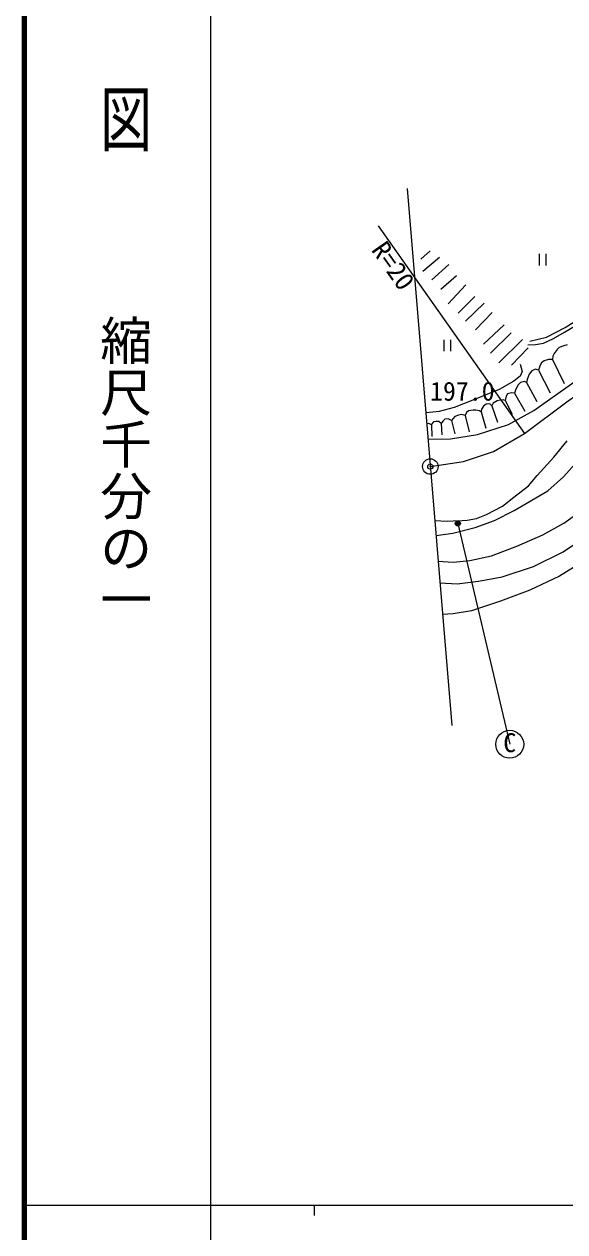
# Model space of a CAD drawing. Units: millimetres, scale not verified. Extents: x 40000 to 680000, y 20000 to 380000.
# Drawn here: x 40000 to 92191, y 202409 to 319055 of the extents above; entities that cross this region are included whole.
import ezdxf
from ezdxf.enums import TextEntityAlignment as Align

# ---------------------------------------------------------------- set-up
doc = ezdxf.new("R2010")
doc.units = ezdxf.units.MM
doc.header["$LTSCALE"] = 1000
doc.header["$PDMODE"] = 32
doc.header["$PDSIZE"] = 500
doc.linetypes.add('CHAIN', pattern=[18.5, 12, -1.5, 3.5, -1.5])
for name, color, linetype, lineweight in [('M-BGD', 7, 'Continuous', 25), ('M-BGD-EXST', 7, 'Continuous', 25), ('M-BMK', 2, 'CHAIN', 13), ('M-BMK-OTRS', 5, 'Continuous', 25), ('M-BMK-SRVR', 3, 'Continuous', 25), ('M-STR-HTXT', 7, 'Continuous', 13), ('M-TTL', 2, 'Continuous', 140), ('M-TTL-BAND', 7, 'Continuous', 25)]:
    doc.layers.add(name, color=color, linetype=linetype, lineweight=lineweight)
doc.layers.add('M-OTRS', color=6, linetype='Continuous')
doc.styles.add('@ＭＳ ゴシック', font='')
doc.styles.add('ＭＳ ゴシック', font='')
doc.styles.get('@ＭＳ ゴシック').set_extended_font_data('@MS Gothic')
doc.styles.get('ＭＳ ゴシック').set_extended_font_data('MS Gothic')

msp = doc.modelspace()

# ---------------------------------------------------------------- hatches: boundary and pattern name
at = {"layer": 'M-BGD-EXST'}
msp.add_hatch(color=256, dxfattribs=at).paths.add_polyline_path([(81639, 270705, 1), (82078, 270944, 0.41421), (81739, 271044, 0.41421)])

# ---------------------------------------------------------------- linework, layer by layer
at = {"layer": 'M-BGD'}
for p, q in [((78289, 296354), (79177, 297175)), ((78470, 295204), (80097, 296551)), ((89699, 296871), (89699, 295753)), ((90366, 296871), (90366, 295753)), ((79358, 294366), (81001, 295828)), ((80212, 293446), (81741, 294793)), ((80919, 292049), (82629, 293889)), ((81889, 291129), (83500, 292756)), ((82596, 290357), (84420, 292099)), ((83566, 289536), (85177, 291211)), ((84338, 288157), (86330, 290019)), ((80498, 288576), (80498, 287458)), ((81165, 288576), (81165, 287458)), ((85002, 287272), (87013, 289226)), ((85814, 286351), (88101, 288600)), ((87031, 286129), (88636, 287789)), ((90997, 286659), (92126, 284342)), ((89657, 285647), (90771, 283432)), ((88503, 284439), (89493, 282602)), ((86446, 282716), (87101, 281371)), ((87341, 283429), (88345, 281660)), ((82571, 281270), (82952, 279663)), ((84119, 281606), (84578, 280044)), ((85147, 282180), (85689, 280602)), ((79330, 280343), (79357, 279235)), ((80245, 280486), (80322, 279398)), ((81266, 280766), (81579, 279472))]:
    msp.add_line(p, q, dxfattribs=at)
for points in [[(88818, 288451), (90418, 288834), (92221, 289746), (94227, 291008), (96371, 292202), (97975, 293111), (99112, 294237), (99499, 294646), (99669, 295673), (99196, 296203), (98251, 297076), (97205, 297921), (95859, 298923)], [(88613, 288087), (89368, 288126), (90143, 288242), (91112, 288678), (92148, 289298), (94587, 290755), (96636, 291864), (98361, 292854), (99761, 293554), (100584, 293929), (101479, 294175), (102008, 294274)], [(79963, 267189), (81397, 267081), (83013, 267241), (85119, 267707), (87555, 268629), (90069, 269728), (92090, 270854), (93681, 271980), (95254, 273463), (96677, 275249), (97516, 276822), (98332, 278488), (99414, 280285), (100609, 281881), (101701, 283133), (102884, 284075), (104757, 285617), (107617, 286989), (110476, 288160), (112165, 288925)], [(92429, 288067), (92081, 287992), (91644, 287816), (91457, 287624), (91151, 287255), (91043, 286977), (90997, 286659), (90620, 286665), (90203, 286528), (89930, 286336), (89802, 286112), (89657, 285647), (89358, 285717), (89013, 285583), (88740, 285258), (88647, 284980), (88560, 284733), (88503, 284439), (88292, 284532), (87924, 284433), (87698, 284215), (87465, 283807), (87341, 283429), (87036, 283451), (86664, 283334), (86519, 283109), (86446, 282716), (86235, 282761), (85954, 282733), (85671, 282680), (85287, 282443), (85147, 282180), (84943, 282380), (84590, 282359), (84348, 282159), (84153, 281870), (84119, 281606), (83948, 281708), (83596, 281781), (83336, 281762), (82886, 281714), (82710, 281559), (82571, 281270), (82246, 281350), (81926, 281303), (81565, 281157), (81411, 280959), (81266, 280766), (80942, 280927), (80617, 280892), (80404, 280698), (80245, 280486), (80016, 280680), (79768, 280683), (79519, 280645), (79352, 280464), (79330, 280343), (79133, 280441), (79014, 280468), (78863, 280455)], [(87892, 286214), (88076, 285519), (87879, 285046), (87274, 284560), (85856, 283773), (83318, 282727), (81522, 282042), (80069, 281629), (79443, 281570), (78775, 281515)], [(78987, 278964), (81145, 279003), (83750, 279414), (86767, 280373), (89189, 281743), (95153, 285943)], [(79636, 271128), (80826, 271048), (81412, 271068), (82288, 271110), (82752, 271153), (83666, 271324), (84641, 271692), (86182, 272498), (87267, 273371), (88690, 274456), (89521, 275469), (91117, 277234), (92428, 278811)], [(79758, 269667), (81385, 269895), (83549, 270439), (85403, 271115), (87286, 272086), (90540, 273971), (92078, 275323), (93449, 276878)], [(80137, 265088), (81802, 264985), (83853, 265251), (86154, 265658), (89156, 266670), (92034, 268095), (94493, 269767)], [(93960, 267143), (91680, 265732), (88806, 264395), (85984, 263310), (83197, 262400), (81415, 262105), (80392, 262020)]]:
    msp.add_lwpolyline(points, dxfattribs=at)
at = {"layer": 'M-BGD-EXST'}
msp.add_line((81858, 270825), (86871, 249500), dxfattribs=at)
for centre, radius in [((81858, 270825), 250), ((86871, 249500), 1350)]:
    msp.add_circle(centre, radius, dxfattribs=at)
at = {"layer": 'M-BMK'}
msp.add_lwpolyline([(79205, 276326), (82408, 276804), (85302, 277793), (88294, 279514), (92528, 282662), (96576, 285487), (103122, 289361), (107918, 291454), (121801, 296869), (127119, 298776), (130258, 299671), (132349, 300033), (135708, 300275), (138835, 300269), (142602, 299822), (149803, 298751), (154230, 297676), (160201, 295433), (164236, 293379), (167823, 291169), (171207, 288803), (194936, 273409), (209932, 264210)], dxfattribs=at)
at = {"layer": 'M-BMK-OTRS'}
msp.add_line((76979, 303181), (81280, 251305), dxfattribs=at)
at = {"layer": 'M-BMK-SRVR'}
msp.add_circle((79205, 276326), 750, dxfattribs=at)
at = {"layer": 'M-OTRS'}
msp.add_point((79205, 276326), dxfattribs=at)
at = {"layer": 'M-STR-HTXT'}
msp.add_line((74167, 299583), (88294, 279514), dxfattribs=at)
at = {"layer": 'M-TTL'}
msp.add_line((40000, 380000), (40000, 20000), dxfattribs=at)
at = {"layer": 'M-TTL-BAND'}
for p, q in [((58000, 370000), (58000, 20000)), ((40000, 205000), (579000, 205000)), ((68000, 205000), (68000, 204000))]:
    msp.add_line(p, q, dxfattribs=at)

# ---------------------------------------------------------------- texts
at = {"layer": 'M-BGD', "style": 'ＭＳ ゴシック'}
msp.add_text('197.0', height=1833, dxfattribs=at).set_placement((79181, 282137), align=Align.BOTTOM_LEFT)
at = {"layer": 'M-BGD-EXST', "style": 'ＭＳ ゴシック'}
msp.add_text('C', height=1833, rotation=358.508, dxfattribs=at).set_placement((86215, 248207), align=Align.BOTTOM_LEFT)
at = {"layer": 'M-STR-HTXT', "style": 'ＭＳ ゴシック'}
msp.add_text('R=20', height=1833, rotation=305.143, dxfattribs=at).set_placement((72996, 296921), align=Align.BOTTOM_LEFT)
at = {"layer": 'M-TTL-BAND', "style": '@ＭＳ ゴシック', "width": 1.4}
msp.add_text('平  面  図', height=3666, rotation=270, dxfattribs=at).set_placement((49777, 306475), align=Align.MIDDLE_RIGHT)
at = {"layer": 'M-TTL-BAND', "style": '@ＭＳ ゴシック'}
msp.add_text('縮尺千分の一', height=3666, rotation=270, dxfattribs=at).set_placement((49777, 261030), align=Align.MIDDLE_RIGHT)

doc.saveas('drawing.dxf')
